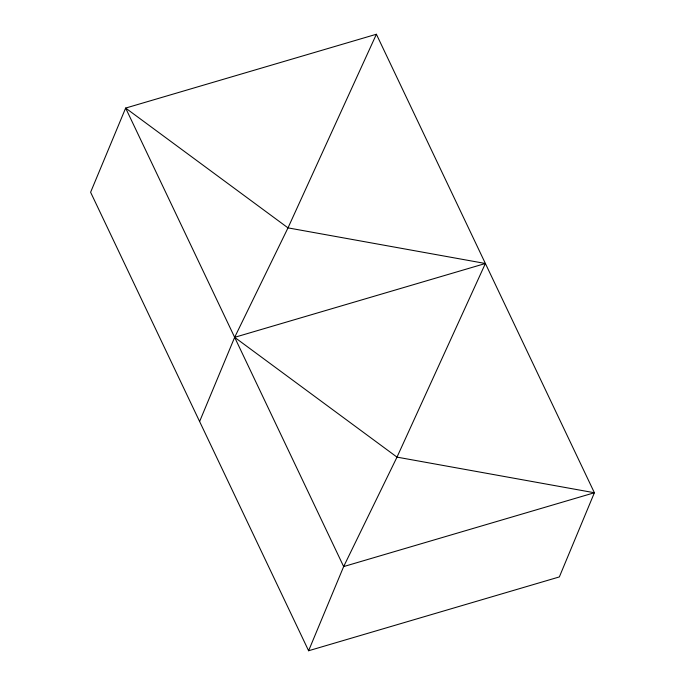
<?xml version="1.0" encoding="UTF-8"?>
<svg xmlns="http://www.w3.org/2000/svg" width="685" height="685" viewBox="0 0 685 685"><rect width="100%" height="100%" fill="white"/><g stroke="black" fill="none" stroke-linecap="round" stroke-linejoin="round"><path stroke-width="1.03" d="M199.609 421.506L234.655 337.328L288 227.874L376.39 34.25L594.392 492.746L559.354 576.924L308.61 650.75L90.608 192.254L125.646 108.076L376.39 34.25M308.61 650.75L343.656 566.572L397 457.126L485.391 263.494L288 227.874L125.646 108.076L343.656 566.572L594.392 492.746L397 457.126L234.655 337.328L485.391 263.494"/></g></svg>
